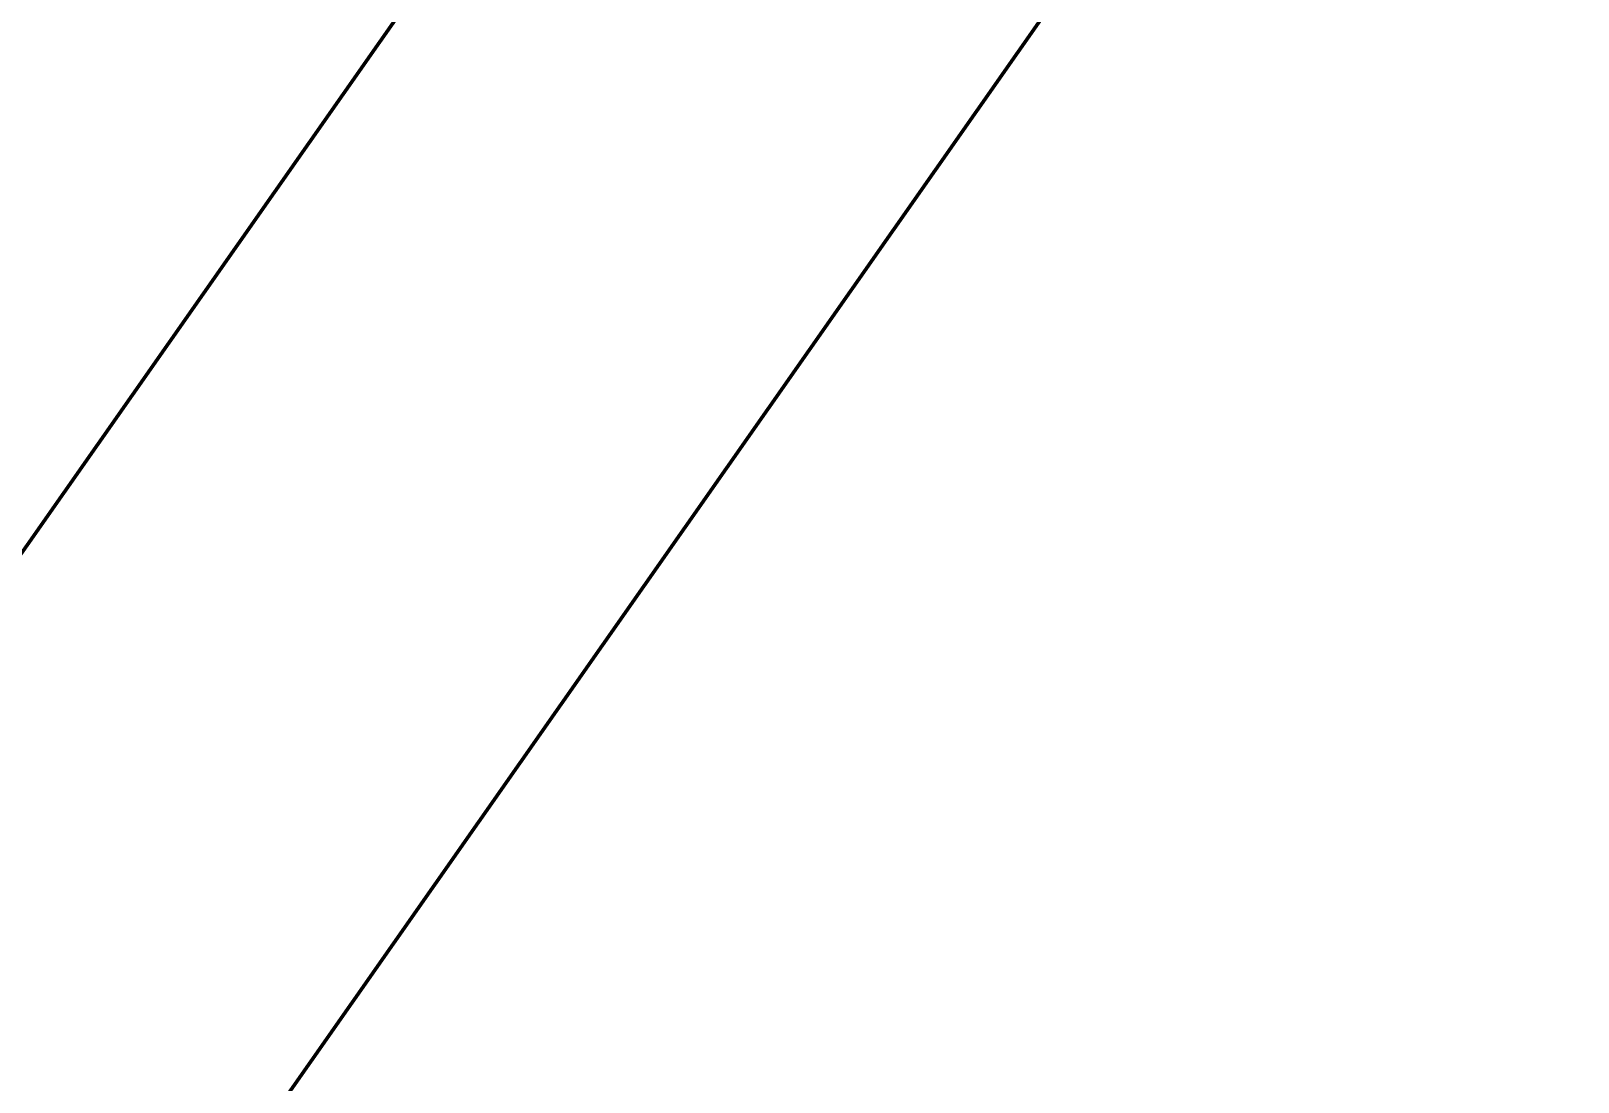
# Model space of a CAD drawing. Header units: millimetres. Extents: x 0 to 420, y 0 to 297.
# Drawn here: x 378.551 to 379.282, y 254.821 to 255.319 of the extents above; entities that cross this region are included whole.
import ezdxf

# ---------------------------------------------------------------- set-up
doc = ezdxf.new("R2010")
doc.units = ezdxf.units.MM
doc.linetypes.add('DASHED', pattern=[1.524, 1.27, -0.254])

msp = doc.modelspace()

# ---------------------------------------------------------------- linework, layer by layer
at = {"color": 5, "linetype": 'DASHED', "lineweight": 35}
for p, q in [((379.60977, 256.59042), (377, 252.86328)), ((377.20479, 252.71989), (379.81456, 256.44703)), ((379.0593, 255.36841), (379.02293, 255.31646)), ((379.0593, 255.36841), (379.02293, 255.31646)), ((379.0593, 255.36841), (379.02293, 255.31646)), ((379.0593, 255.36841), (379.02293, 255.31646)), ((379.0593, 255.36841), (379.02293, 255.31646)), ((379.0593, 255.36841), (379.02293, 255.31646)), ((379.0593, 255.36841), (379.02293, 255.31646)), ((379.0593, 255.36841), (379.02293, 255.31646)), ((379.0593, 255.36841), (379.02293, 255.31646)), ((379.0593, 255.36841), (379.02293, 255.31646)), ((379.0593, 255.36841), (379.02293, 255.31646)), ((379.0593, 255.36841), (379.02293, 255.31646)), ((379.0593, 255.36841), (379.02293, 255.31646)), ((379.0593, 255.36841), (379.02293, 255.31646)), ((379.0593, 255.36841), (379.02293, 255.31646)), ((379.0593, 255.36841), (379.02293, 255.31646)), ((379.0593, 255.36841), (379.02293, 255.31646)), ((379.0593, 255.36841), (379.02293, 255.31646)), ((379.0593, 255.36841), (379.02293, 255.31646)), ((379.0593, 255.36841), (379.02293, 255.31646)), ((379.0593, 255.36841), (379.02293, 255.31646)), ((379.0593, 255.36841), (379.02293, 255.31646)), ((379.02293, 255.31646), (379.04076, 255.34193)), ((379.02293, 255.31646), (379.04076, 255.34193)), ((379.02293, 255.31646), (379.04076, 255.34193)), ((379.02293, 255.31646), (379.04076, 255.34193)), ((379.02293, 255.31646), (379.04076, 255.34193)), ((379.02293, 255.31646), (379.04076, 255.34193)), ((379.02293, 255.31646), (379.04076, 255.34193)), ((379.02293, 255.31646), (379.04076, 255.34193)), ((379.02293, 255.31646), (379.04076, 255.34193)), ((379.02293, 255.31646), (379.04076, 255.34193)), ((379.02293, 255.31646), (379.04076, 255.34193)), ((379.02293, 255.31646), (379.04076, 255.34193)), ((379.02293, 255.31646), (379.04076, 255.34193)), ((379.02293, 255.31646), (379.04076, 255.34193)), ((379.02293, 255.31646), (379.04076, 255.34193)), ((379.02293, 255.31646), (379.04076, 255.34193)), ((379.02293, 255.31646), (379.04076, 255.34193)), ((379.02293, 255.31646), (379.04076, 255.34193)), ((379.02293, 255.31646), (379.04076, 255.34193)), ((379.02293, 255.31646), (379.04076, 255.34193)), ((379.02293, 255.31646), (379.04076, 255.34193)), ((379.02293, 255.31646), (379.04076, 255.34193)), ((379.02293, 255.31646), (378.9903, 255.26987)), ((379.02293, 255.31646), (378.9903, 255.26987)), ((379.02293, 255.31646), (378.9903, 255.26987)), ((379.02293, 255.31646), (378.9903, 255.26987)), ((379.02293, 255.31646), (378.9903, 255.26987)), ((379.02293, 255.31646), (378.9903, 255.26987)), ((379.02293, 255.31646), (378.9903, 255.26987)), ((379.02293, 255.31646), (378.9903, 255.26987)), ((379.02293, 255.31646), (378.9903, 255.26987)), ((379.02293, 255.31646), (378.9903, 255.26987)), ((379.02293, 255.31646), (378.9903, 255.26987)), ((379.02293, 255.31646), (378.9903, 255.26987)), ((379.02293, 255.31646), (378.9903, 255.26987)), ((379.02293, 255.31646), (378.9903, 255.26987)), ((379.02293, 255.31646), (378.9903, 255.26987)), ((379.02293, 255.31646), (378.9903, 255.26987)), ((379.02293, 255.31646), (378.9903, 255.26987)), ((379.02293, 255.31646), (378.9903, 255.26987)), ((379.02293, 255.31646), (378.9903, 255.26987)), ((379.02293, 255.31646), (378.9903, 255.26987)), ((379.02293, 255.31646), (378.9903, 255.26987)), ((379.02293, 255.31646), (378.9903, 255.26987)), ((379.00604, 255.29235), (379.02293, 255.31646)), ((379.00604, 255.29235), (379.02293, 255.31646)), ((379.00604, 255.29235), (379.02293, 255.31646)), ((379.00604, 255.29235), (379.02293, 255.31646)), ((379.00604, 255.29235), (379.02293, 255.31646)), ((379.00604, 255.29235), (379.02293, 255.31646)), ((379.00604, 255.29235), (379.02293, 255.31646)), ((379.00604, 255.29235), (379.02293, 255.31646)), ((379.00604, 255.29235), (379.02293, 255.31646)), ((379.00604, 255.29235), (379.02293, 255.31646)), ((379.00604, 255.29235), (379.02293, 255.31646)), ((379.00604, 255.29235), (379.02293, 255.31646)), ((379.00604, 255.29235), (379.02293, 255.31646)), ((379.00604, 255.29235), (379.02293, 255.31646)), ((379.00604, 255.29235), (379.02293, 255.31646)), ((379.00604, 255.29235), (379.02293, 255.31646)), ((379.00604, 255.29235), (379.02293, 255.31646)), ((379.00604, 255.29235), (379.02293, 255.31646)), ((379.00604, 255.29235), (379.02293, 255.31646)), ((379.00604, 255.29235), (379.02293, 255.31646)), ((379.00604, 255.29235), (379.02293, 255.31646)), ((379.00604, 255.29235), (379.02293, 255.31646)), ((378.9903, 255.26987), (379.00604, 255.29235)), ((378.9903, 255.26987), (379.00604, 255.29235)), ((378.9903, 255.26987), (379.00604, 255.29235)), ((378.9903, 255.26987), (379.00604, 255.29235)), ((378.9903, 255.26987), (379.00604, 255.29235)), ((378.9903, 255.26987), (379.00604, 255.29235)), ((378.9903, 255.26987), (379.00604, 255.29235)), ((378.9903, 255.26987), (379.00604, 255.29235)), ((378.9903, 255.26987), (379.00604, 255.29235)), ((378.9903, 255.26987), (379.00604, 255.29235)), ((378.9903, 255.26987), (379.00604, 255.29235)), ((378.9903, 255.26987), (379.00604, 255.29235)), ((378.9903, 255.26987), (379.00604, 255.29235)), ((378.9903, 255.26987), (379.00604, 255.29235)), ((378.9903, 255.26987), (379.00604, 255.29235)), ((378.9903, 255.26987), (379.00604, 255.29235)), ((378.9903, 255.26987), (379.00604, 255.29235)), ((378.9903, 255.26987), (379.00604, 255.29235)), ((378.9903, 255.26987), (379.00604, 255.29235)), ((378.9903, 255.26987), (379.00604, 255.29235)), ((378.9903, 255.26987), (379.00604, 255.29235)), ((378.9903, 255.26987), (379.00604, 255.29235)), ((378.9903, 255.26987), (378.96306, 255.23096)), ((378.9903, 255.26987), (378.96306, 255.23096)), ((378.9903, 255.26987), (378.96306, 255.23096)), ((378.9903, 255.26987), (378.96306, 255.23096)), ((378.9903, 255.26987), (378.96306, 255.23096)), ((378.9903, 255.26987), (378.96306, 255.23096)), ((378.9903, 255.26987), (378.96306, 255.23096)), ((378.9903, 255.26987), (378.96306, 255.23096)), ((378.9903, 255.26987), (378.96306, 255.23096)), ((378.9903, 255.26987), (378.96306, 255.23096)), ((378.9903, 255.26987), (378.96306, 255.23096)), ((378.9903, 255.26987), (378.96306, 255.23096)), ((378.9903, 255.26987), (378.96306, 255.23096)), ((378.9903, 255.26987), (378.96306, 255.23096)), ((378.9903, 255.26987), (378.96306, 255.23096)), ((378.9903, 255.26987), (378.96306, 255.23096)), ((378.9903, 255.26987), (378.96306, 255.23096)), ((378.9903, 255.26987), (378.96306, 255.23096)), ((378.9903, 255.26987), (378.96306, 255.23096)), ((378.9903, 255.26987), (378.96306, 255.23096)), ((378.9903, 255.26987), (378.96306, 255.23096)), ((378.9903, 255.26987), (378.96306, 255.23096)), ((378.97592, 255.24932), (378.9903, 255.26987)), ((378.97592, 255.24932), (378.9903, 255.26987)), ((378.97592, 255.24932), (378.9903, 255.26987)), ((378.97592, 255.24932), (378.9903, 255.26987)), ((378.97592, 255.24932), (378.9903, 255.26987)), ((378.97592, 255.24932), (378.9903, 255.26987)), ((378.97592, 255.24932), (378.9903, 255.26987)), ((378.97592, 255.24932), (378.9903, 255.26987)), ((378.97592, 255.24932), (378.9903, 255.26987)), ((378.97592, 255.24932), (378.9903, 255.26987)), ((378.97592, 255.24932), (378.9903, 255.26987)), ((378.97592, 255.24932), (378.9903, 255.26987)), ((378.97592, 255.24932), (378.9903, 255.26987)), ((378.97592, 255.24932), (378.9903, 255.26987)), ((378.97592, 255.24932), (378.9903, 255.26987)), ((378.97592, 255.24932), (378.9903, 255.26987)), ((378.97592, 255.24932), (378.9903, 255.26987)), ((378.97592, 255.24932), (378.9903, 255.26987)), ((378.97592, 255.24932), (378.9903, 255.26987)), ((378.97592, 255.24932), (378.9903, 255.26987)), ((378.97592, 255.24932), (378.9903, 255.26987)), ((378.97592, 255.24932), (378.9903, 255.26987)), ((378.96306, 255.23096), (378.97592, 255.24932)), ((378.96306, 255.23096), (378.97592, 255.24932)), ((378.96306, 255.23096), (378.97592, 255.24932)), ((378.96306, 255.23096), (378.97592, 255.24932)), ((378.96306, 255.23096), (378.97592, 255.24932)), ((378.96306, 255.23096), (378.97592, 255.24932)), ((378.96306, 255.23096), (378.97592, 255.24932)), ((378.96306, 255.23096), (378.97592, 255.24932)), ((378.96306, 255.23096), (378.97592, 255.24932)), ((378.96306, 255.23096), (378.97592, 255.24932)), ((378.96306, 255.23096), (378.97592, 255.24932)), ((378.96306, 255.23096), (378.97592, 255.24932)), ((378.96306, 255.23096), (378.97592, 255.24932)), ((378.96306, 255.23096), (378.97592, 255.24932)), ((378.96306, 255.23096), (378.97592, 255.24932)), ((378.96306, 255.23096), (378.97592, 255.24932)), ((378.96306, 255.23096), (378.97592, 255.24932)), ((378.96306, 255.23096), (378.97592, 255.24932)), ((378.96306, 255.23096), (378.97592, 255.24932)), ((378.96306, 255.23096), (378.97592, 255.24932)), ((378.96306, 255.23096), (378.97592, 255.24932)), ((378.96306, 255.23096), (378.97592, 255.24932)), ((378.96306, 255.23096), (378.94256, 255.20168)), ((378.96306, 255.23096), (378.94256, 255.20168)), ((378.96306, 255.23096), (378.94256, 255.20168)), ((378.96306, 255.23096), (378.94256, 255.20168)), ((378.96306, 255.23096), (378.94256, 255.20168)), ((378.96306, 255.23096), (378.94256, 255.20168)), ((378.96306, 255.23096), (378.94256, 255.20168)), ((378.96306, 255.23096), (378.94256, 255.20168)), ((378.96306, 255.23096), (378.94256, 255.20168)), ((378.96306, 255.23096), (378.94256, 255.20168)), ((378.96306, 255.23096), (378.94256, 255.20168)), ((378.96306, 255.23096), (378.94256, 255.20168)), ((378.96306, 255.23096), (378.94256, 255.20168)), ((378.96306, 255.23096), (378.94256, 255.20168)), ((378.96306, 255.23096), (378.94256, 255.20168)), ((378.96306, 255.23096), (378.94256, 255.20168)), ((378.96306, 255.23096), (378.94256, 255.20168)), ((378.96306, 255.23096), (378.94256, 255.20168)), ((378.96306, 255.23096), (378.94256, 255.20168)), ((378.96306, 255.23096), (378.94256, 255.20168)), ((378.96306, 255.23096), (378.94256, 255.20168)), ((378.96306, 255.23096), (378.94256, 255.20168)), ((378.95189, 255.21501), (378.96306, 255.23096)), ((378.95189, 255.21501), (378.96306, 255.23096)), ((378.95189, 255.21501), (378.96306, 255.23096)), ((378.95189, 255.21501), (378.96306, 255.23096)), ((378.95189, 255.21501), (378.96306, 255.23096)), ((378.95189, 255.21501), (378.96306, 255.23096)), ((378.95189, 255.21501), (378.96306, 255.23096)), ((378.95189, 255.21501), (378.96306, 255.23096)), ((378.95189, 255.21501), (378.96306, 255.23096)), ((378.95189, 255.21501), (378.96306, 255.23096)), ((378.95189, 255.21501), (378.96306, 255.23096)), ((378.95189, 255.21501), (378.96306, 255.23096)), ((378.95189, 255.21501), (378.96306, 255.23096)), ((378.95189, 255.21501), (378.96306, 255.23096)), ((378.95189, 255.21501), (378.96306, 255.23096)), ((378.95189, 255.21501), (378.96306, 255.23096)), ((378.95189, 255.21501), (378.96306, 255.23096)), ((378.95189, 255.21501), (378.96306, 255.23096)), ((378.95189, 255.21501), (378.96306, 255.23096)), ((378.95189, 255.21501), (378.96306, 255.23096)), ((378.95189, 255.21501), (378.96306, 255.23096)), ((378.95189, 255.21501), (378.96306, 255.23096)), ((378.94256, 255.20168), (378.95189, 255.21501)), ((378.94256, 255.20168), (378.95189, 255.21501)), ((378.94256, 255.20168), (378.95189, 255.21501)), ((378.94256, 255.20168), (378.95189, 255.21501)), ((378.94256, 255.20168), (378.95189, 255.21501)), ((378.94256, 255.20168), (378.95189, 255.21501)), ((378.94256, 255.20168), (378.95189, 255.21501)), ((378.94256, 255.20168), (378.95189, 255.21501)), ((378.94256, 255.20168), (378.95189, 255.21501)), ((378.94256, 255.20168), (378.95189, 255.21501)), ((378.94256, 255.20168), (378.95189, 255.21501)), ((378.94256, 255.20168), (378.95189, 255.21501)), ((378.94256, 255.20168), (378.95189, 255.21501)), ((378.94256, 255.20168), (378.95189, 255.21501)), ((378.94256, 255.20168), (378.95189, 255.21501)), ((378.94256, 255.20168), (378.95189, 255.21501)), ((378.94256, 255.20168), (378.95189, 255.21501)), ((378.94256, 255.20168), (378.95189, 255.21501)), ((378.94256, 255.20168), (378.95189, 255.21501)), ((378.94256, 255.20168), (378.95189, 255.21501)), ((378.94256, 255.20168), (378.95189, 255.21501)), ((378.94256, 255.20168), (378.95189, 255.21501)), ((378.94256, 255.20168), (378.92983, 255.18351)), ((378.94256, 255.20168), (378.92983, 255.18351)), ((378.94256, 255.20168), (378.92983, 255.18351)), ((378.94256, 255.20168), (378.92983, 255.18351)), ((378.94256, 255.20168), (378.92983, 255.18351)), ((378.94256, 255.20168), (378.92983, 255.18351)), ((378.94256, 255.20168), (378.92983, 255.18351)), ((378.94256, 255.20168), (378.92983, 255.18351)), ((378.94256, 255.20168), (378.92983, 255.18351)), ((378.94256, 255.20168), (378.92983, 255.18351)), ((378.94256, 255.20168), (378.92983, 255.18351)), ((378.94256, 255.20168), (378.92983, 255.18351)), ((378.94256, 255.20168), (378.92983, 255.18351)), ((378.94256, 255.20168), (378.92983, 255.18351)), ((378.94256, 255.20168), (378.92983, 255.18351)), ((378.94256, 255.20168), (378.92983, 255.18351)), ((378.94256, 255.20168), (378.92983, 255.18351)), ((378.94256, 255.20168), (378.92983, 255.18351)), ((378.94256, 255.20168), (378.92983, 255.18351)), ((378.94256, 255.20168), (378.92983, 255.18351)), ((378.94256, 255.20168), (378.92983, 255.18351)), ((378.94256, 255.20168), (378.92983, 255.18351)), ((378.93517, 255.19113), (378.94256, 255.20168)), ((378.93517, 255.19113), (378.94256, 255.20168)), ((378.93517, 255.19113), (378.94256, 255.20168)), ((378.93517, 255.19113), (378.94256, 255.20168)), ((378.93517, 255.19113), (378.94256, 255.20168)), ((378.93517, 255.19113), (378.94256, 255.20168)), ((378.93517, 255.19113), (378.94256, 255.20168)), ((378.93517, 255.19113), (378.94256, 255.20168)), ((378.93517, 255.19113), (378.94256, 255.20168)), ((378.93517, 255.19113), (378.94256, 255.20168)), ((378.93517, 255.19113), (378.94256, 255.20168)), ((378.93517, 255.19113), (378.94256, 255.20168)), ((378.93517, 255.19113), (378.94256, 255.20168)), ((378.93517, 255.19113), (378.94256, 255.20168)), ((378.93517, 255.19113), (378.94256, 255.20168)), ((378.93517, 255.19113), (378.94256, 255.20168)), ((378.93517, 255.19113), (378.94256, 255.20168)), ((378.93517, 255.19113), (378.94256, 255.20168)), ((378.93517, 255.19113), (378.94256, 255.20168)), ((378.93517, 255.19113), (378.94256, 255.20168)), ((378.93517, 255.19113), (378.94256, 255.20168)), ((378.93517, 255.19113), (378.94256, 255.20168)), ((378.92983, 255.18351), (378.93517, 255.19113)), ((378.92983, 255.18351), (378.93517, 255.19113)), ((378.92983, 255.18351), (378.93517, 255.19113)), ((378.92983, 255.18351), (378.93517, 255.19113)), ((378.92983, 255.18351), (378.93517, 255.19113)), ((378.92983, 255.18351), (378.93517, 255.19113)), ((378.92983, 255.18351), (378.93517, 255.19113)), ((378.92983, 255.18351), (378.93517, 255.19113)), ((378.92983, 255.18351), (378.93517, 255.19113)), ((378.92983, 255.18351), (378.93517, 255.19113)), ((378.92983, 255.18351), (378.93517, 255.19113)), ((378.92983, 255.18351), (378.93517, 255.19113)), ((378.92983, 255.18351), (378.93517, 255.19113)), ((378.92983, 255.18351), (378.93517, 255.19113)), ((378.92983, 255.18351), (378.93517, 255.19113)), ((378.92983, 255.18351), (378.93517, 255.19113)), ((378.92983, 255.18351), (378.93517, 255.19113)), ((378.92983, 255.18351), (378.93517, 255.19113)), ((378.92983, 255.18351), (378.93517, 255.19113)), ((378.92983, 255.18351), (378.93517, 255.19113)), ((378.92983, 255.18351), (378.93517, 255.19113)), ((378.92983, 255.18351), (378.93517, 255.19113)), ((378.92983, 255.18351), (378.92552, 255.17734)), ((378.92983, 255.18351), (378.92552, 255.17734)), ((378.92983, 255.18351), (378.92552, 255.17734)), ((378.92983, 255.18351), (378.92552, 255.17734)), ((378.92983, 255.18351), (378.92552, 255.17734)), ((378.92983, 255.18351), (378.92552, 255.17734)), ((378.92983, 255.18351), (378.92552, 255.17734)), ((378.92983, 255.18351), (378.92552, 255.17734)), ((378.92983, 255.18351), (378.92552, 255.17734)), ((378.92983, 255.18351), (378.92552, 255.17734)), ((378.92983, 255.18351), (378.92552, 255.17734)), ((378.92983, 255.18351), (378.92552, 255.17734)), ((378.92983, 255.18351), (378.92552, 255.17734)), ((378.92983, 255.18351), (378.92552, 255.17734)), ((378.92983, 255.18351), (378.92552, 255.17734)), ((378.92983, 255.18351), (378.92552, 255.17734)), ((378.92983, 255.18351), (378.92552, 255.17734)), ((378.92983, 255.18351), (378.92552, 255.17734)), ((378.92983, 255.18351), (378.92552, 255.17734)), ((378.92983, 255.18351), (378.92552, 255.17734)), ((378.92983, 255.18351), (378.92552, 255.17734)), ((378.92983, 255.18351), (378.92552, 255.17734)), ((378.92552, 255.17734), (378.9266, 255.17889)), ((378.92552, 255.17734), (378.9266, 255.17889)), ((378.92552, 255.17734), (378.9266, 255.17889)), ((378.92552, 255.17734), (378.9266, 255.17889)), ((378.92552, 255.17734), (378.9266, 255.17889)), ((378.92552, 255.17734), (378.9266, 255.17889)), ((378.92552, 255.17734), (378.9266, 255.17889)), ((378.92552, 255.17734), (378.9266, 255.17889)), ((378.92552, 255.17734), (378.9266, 255.17889)), ((378.92552, 255.17734), (378.9266, 255.17889)), ((378.92552, 255.17734), (378.9266, 255.17889)), ((378.92552, 255.17734), (378.9266, 255.17889)), ((378.92552, 255.17734), (378.9266, 255.17889)), ((378.92552, 255.17734), (378.9266, 255.17889)), ((378.92552, 255.17734), (378.9266, 255.17889)), ((378.92552, 255.17734), (378.9266, 255.17889)), ((378.92552, 255.17734), (378.9266, 255.17889)), ((378.92552, 255.17734), (378.9266, 255.17889)), ((378.92552, 255.17734), (378.9266, 255.17889)), ((378.92552, 255.17734), (378.9266, 255.17889)), ((378.92552, 255.17734), (378.9266, 255.17889)), ((378.92552, 255.17734), (378.9266, 255.17889)), ((378.9266, 255.17889), (378.92983, 255.18351)), ((378.9266, 255.17889), (378.92983, 255.18351)), ((378.9266, 255.17889), (378.92983, 255.18351)), ((378.9266, 255.17889), (378.92983, 255.18351)), ((378.9266, 255.17889), (378.92983, 255.18351)), ((378.9266, 255.17889), (378.92983, 255.18351)), ((378.9266, 255.17889), (378.92983, 255.18351)), ((378.9266, 255.17889), (378.92983, 255.18351)), ((378.9266, 255.17889), (378.92983, 255.18351)), ((378.9266, 255.17889), (378.92983, 255.18351)), ((378.9266, 255.17889), (378.92983, 255.18351)), ((378.9266, 255.17889), (378.92983, 255.18351)), ((378.9266, 255.17889), (378.92983, 255.18351)), ((378.9266, 255.17889), (378.92983, 255.18351)), ((378.9266, 255.17889), (378.92983, 255.18351)), ((378.9266, 255.17889), (378.92983, 255.18351)), ((378.9266, 255.17889), (378.92983, 255.18351)), ((378.9266, 255.17889), (378.92983, 255.18351)), ((378.9266, 255.17889), (378.92983, 255.18351)), ((378.9266, 255.17889), (378.92983, 255.18351)), ((378.9266, 255.17889), (378.92983, 255.18351)), ((378.9266, 255.17889), (378.92983, 255.18351))]:
    msp.add_line(p, q, dxfattribs=at)
at = {"color": 1, "lineweight": 70}
for p, q in [((377.09042, 252.99242), (379.60977, 256.59042)), ((379.81456, 256.44703), (377.29521, 252.84903))]:
    msp.add_line(p, q, dxfattribs=at)

doc.saveas('drawing.dxf')
